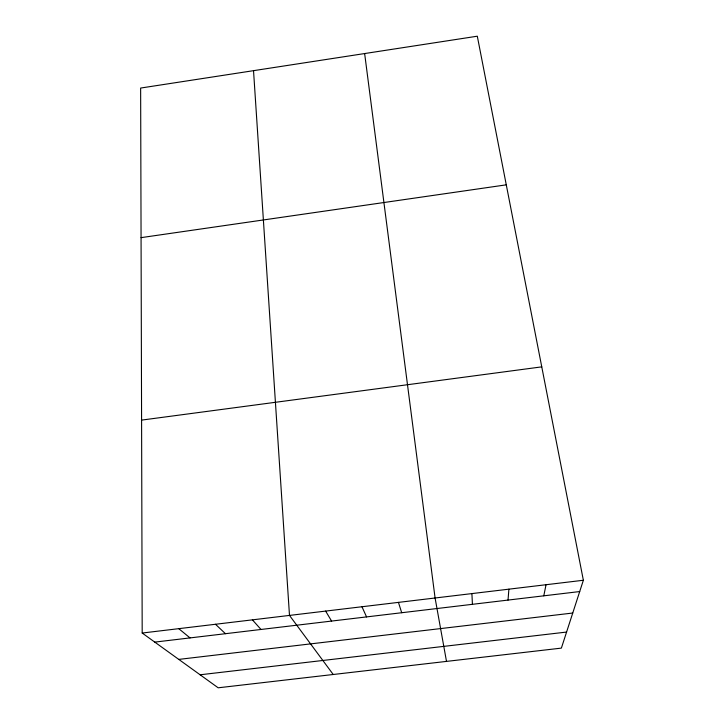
<?xml version="1.0" encoding="UTF-8"?>
<svg xmlns="http://www.w3.org/2000/svg" width="724" height="724" viewBox="0 0 724 724"><rect width="100%" height="100%" fill="white"/><g stroke="black" fill="none" stroke-linecap="round" stroke-linejoin="round"><path stroke-width="1.09" d="M508.031 600.078L508.891 589.164M543.787 595.825L546.041 584.721M583.363 580.259L561.381 648.116L218.177 687.8L142.194 633.038L140.637 88.056L477.306 36.2L583.363 580.259L142.194 633.038M141.062 237.644L506.284 184.837M141.587 420.11L541.769 366.86M154.773 642.107L579.707 591.553M178.774 659.401L572.747 613.029M200.123 674.786L566.584 632.061M178.765 628.658L190.032 637.907M215.499 624.269L225.445 633.699M252.404 619.853L261.011 629.464M333.23 674.496L289.491 615.409L253.527 70.662M325.637 611.092L331.574 621.065M361.955 606.739L366.561 616.911M398.444 602.377L401.693 612.73M446.5 661.401L435.088 597.997L364.643 53.549M471.903 593.59L472.428 604.314"/></g></svg>
